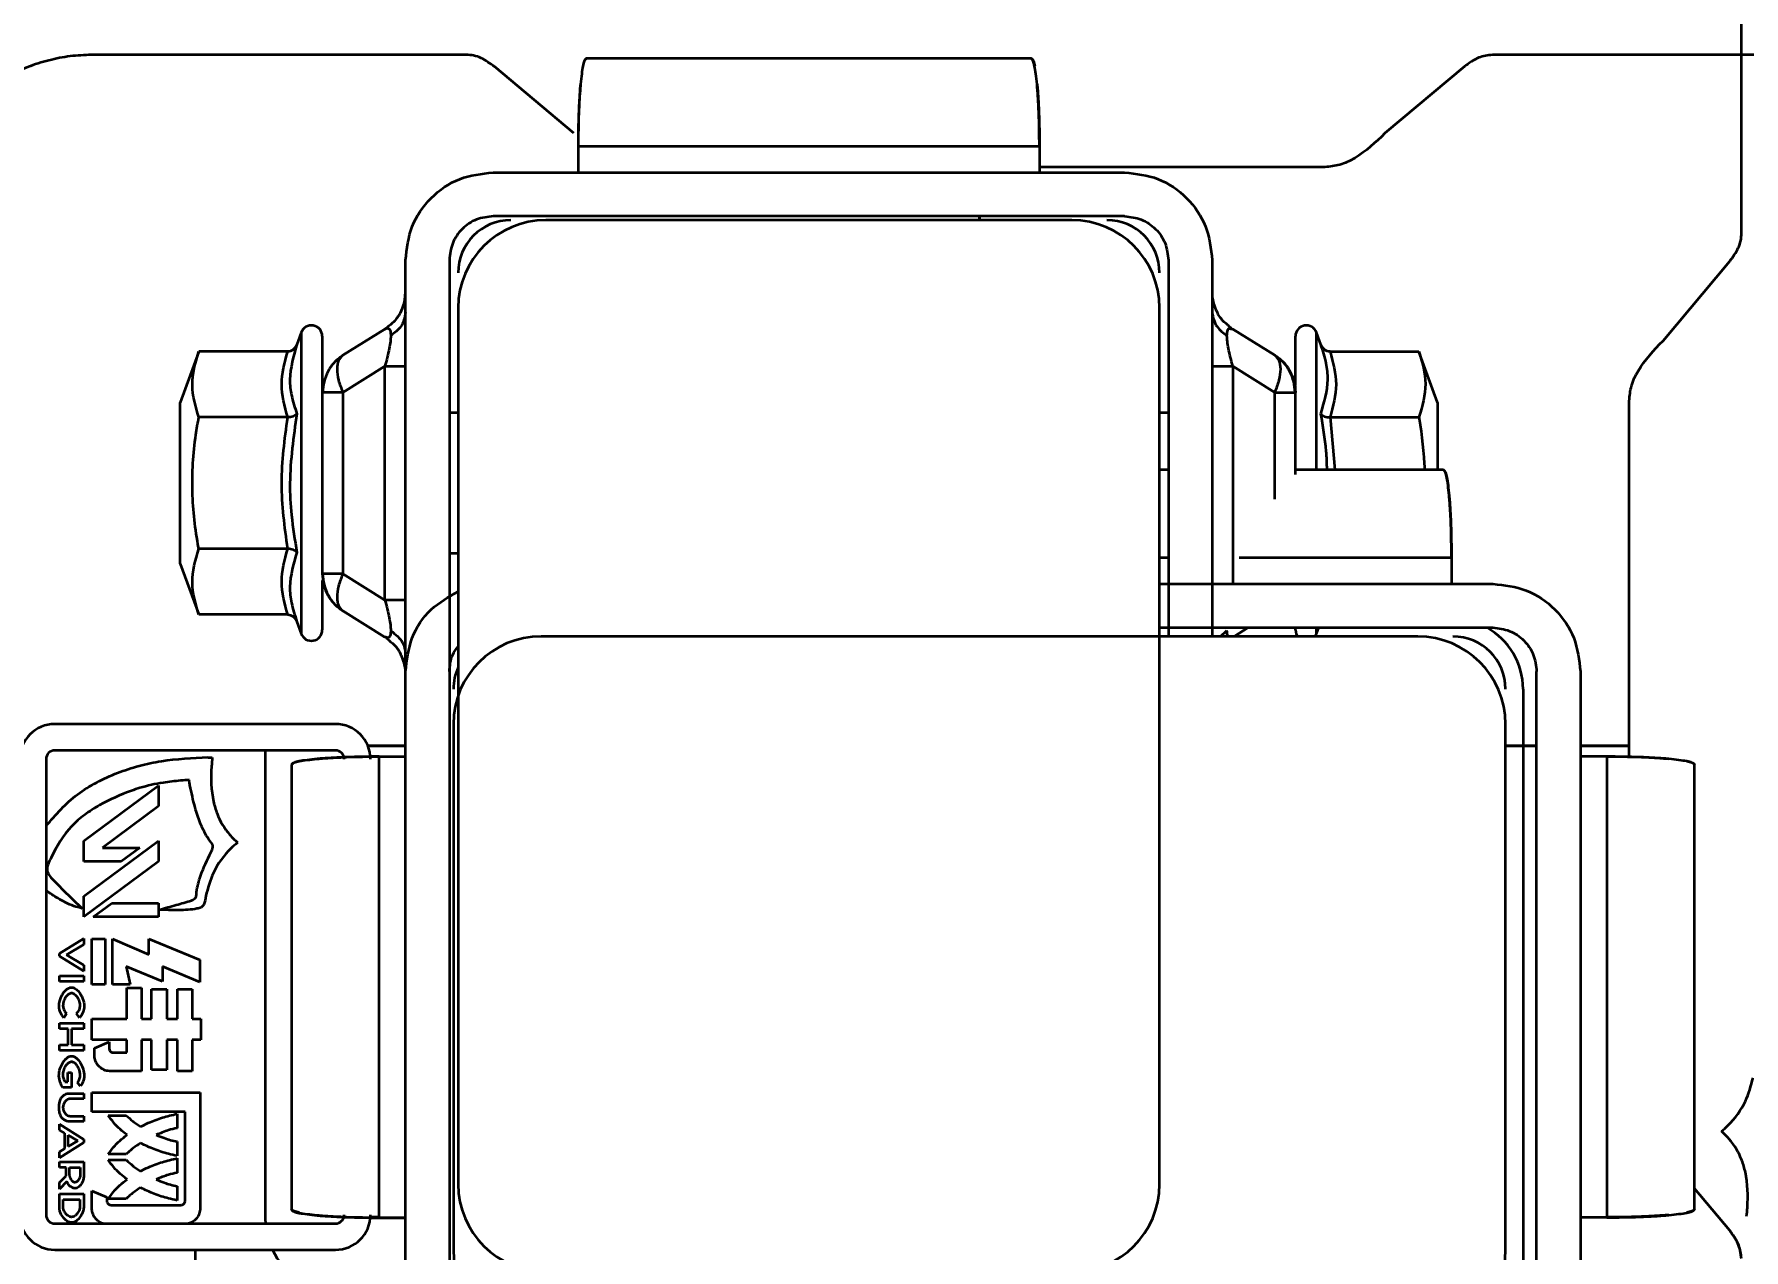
# Model space of a CAD drawing. Header units: millimetres. Extents: x 0 to 420, y 0 to 297.
# Drawn here: x 331.437 to 332.411, y 174.407 to 175.1 of the extents above; entities that cross this region are included whole.
import ezdxf

# ---------------------------------------------------------------- set-up
doc = ezdxf.new("R2010")
doc.units = ezdxf.units.MM
doc.layers.add('尺寸线层', color=150, linetype='Continuous')
doc.styles.add('SLDTEXTSTYLE2', font='TXT', dxfattribs={"width": 0.7})
doc.dimstyles.new('SLDDIMSTYLE0', dxfattribs={"dimtxt": 3.5, "dimasz": 3.302, "dimexe": 0, "dimexo": 0.0625, "dimgap": 0.875, "dimtad": 1, "dimdec": 1, "dimlfac": 100, "dimrnd": 1e-09, "dimzin": 12, "dimdsep": 46, "dimtxsty": 'SLDTEXTSTYLE2', "dimsah": 1, "dimcen": 0.09, "dimadec": 0, "dimazin": 3, "dimtfac": 1, "dimtdec": 3, "dimtofl": 0, "dimtmove": 0, "dimatfit": 3, "dimfxl": 0, "dimfrac": 2, "dimtolj": 1, "dimtzin": 12, "dimarcsym": 0})

# ---------------------------------------------------------------- blocks, each defined once
blk = doc.blocks.new('_D')
at = {"layer": '尺寸线层'}
for p, q in [((291.94307, 202.64124), (364.68758, 202.64124)), ((363.68758, 202.64124), (363.68758, 128.58016)), ((326.11667, 128.58016), (364.68758, 128.58016))]:
    blk.add_line(p, q, dxfattribs=at)
for points in [[(363.68758, 202.64124), (363.17958, 199.33924), (364.19558, 199.33924)], [(363.68758, 128.58016), (364.19558, 131.88216), (363.17958, 131.88216)]]:
    blk.add_solid(points, dxfattribs=at)
at = {"layer": '尺寸线层', "insert": (359.17585, 158.53763), "char_height": 3.5, "attachment_point": 1, "rotation": 90, "style": 'SLDTEXTSTYLE2'}
blk.add_mtext('7406.11', dxfattribs=at)
blk = doc.blocks.new('_D_7')
at = {"layer": '尺寸线层'}
for p, q in [((70.59704, 160.40224), (70.59704, 246.19224)), ((332.81559, 175.11669), (332.81559, 246.19224)), ((332.81559, 245.19224), (70.59704, 245.19224))]:
    blk.add_line(p, q, dxfattribs=at)
for points in [[(70.59704, 245.19224), (73.89904, 244.68424), (73.89904, 245.70024)], [(332.81559, 245.19224), (329.51359, 245.70024), (329.51359, 244.68424)]]:
    blk.add_solid(points, dxfattribs=at)
at = {"layer": '尺寸线层', "insert": (202.87576, 249.70398), "char_height": 3.5, "attachment_point": 1, "style": 'SLDTEXTSTYLE2'}
blk.add_mtext('26221.85', dxfattribs=at)

msp = doc.modelspace()

# ---------------------------------------------------------------- linework, layer by layer
at = {"color": 7, "linetype": 'Continuous', "lineweight": 35}
for p, q in [((332.41019, 174.9867), (332.41019, 175.19921)), ((331.68307, 175.08857), (331.47056, 175.08857)), ((332.48061, 175.08857), (332.2681, 175.08857)), ((331.74436, 175.04378), (331.69903, 175.08182)), ((332.00515, 175.08647), (331.75136, 175.08647)), ((332.00515, 175.08647), (332.00525, 175.08647)), ((332.25214, 175.08182), (332.20681, 175.04378)), ((331.74676, 175.03647), (331.74676, 175.02147)), ((331.74676, 175.03647), (332.00976, 175.03647)), ((332.00976, 175.03647), (332.00976, 175.02147)), ((332.00985, 175.03647), (332.00985, 175.02147)), ((331.69831, 175.02147), (332.05831, 175.02147)), ((332.17258, 175.02452), (332.00985, 175.02452)), ((332.05831, 174.99647), (331.69831, 174.99647)), ((332.02831, 174.99419), (331.72831, 174.99419)), ((331.97559, 174.99419), (331.97559, 174.99647)), ((331.97559, 174.99647), (331.97559, 174.99419)), ((331.64831, 174.40147), (331.64831, 174.97147)), ((331.67331, 174.97147), (331.67331, 174.40147)), ((332.08331, 174.97147), (332.08331, 174.75669)), ((332.10831, 174.97147), (332.10831, 174.75669)), ((332.36539, 174.92541), (332.40343, 174.97075)), ((331.64769, 174.94631), (331.6483, 174.95325)), ((331.64761, 174.94729), (331.64582, 174.94245)), ((331.64813, 174.95035), (331.6468, 174.94414)), ((331.64793, 174.95036), (331.64763, 174.94803)), ((331.67831, 174.94419), (331.67831, 174.44419)), ((332.07831, 174.44419), (332.07831, 174.94419)), ((332.10981, 174.94414), (332.10848, 174.95035)), ((332.11079, 174.94245), (332.109, 174.94729)), ((332.1193, 174.93248), (332.11754, 174.9339)), ((331.58881, 174.93012), (331.58633, 174.92331)), ((331.58881, 174.93012), (331.58881, 174.75826)), ((331.60081, 174.928), (331.60081, 174.89591)), ((331.63655, 174.9321), (331.61256, 174.91711)), ((332.11953, 174.93211), (332.12006, 174.9321)), ((332.12006, 174.9321), (332.14405, 174.91711)), ((332.15581, 174.89979), (332.15581, 174.928)), ((332.17028, 174.92331), (332.16781, 174.93012)), ((332.16781, 174.85169), (332.16781, 174.93012)), ((331.53038, 174.91924), (331.51981, 174.89019)), ((331.58112, 174.91924), (331.53038, 174.91924)), ((332.17549, 174.91924), (332.22623, 174.91924)), ((332.23681, 174.89019), (332.22623, 174.91924)), ((331.63655, 174.9109), (331.61256, 174.89591)), ((331.63655, 174.77744), (331.63655, 174.9109)), ((332.12006, 174.9109), (332.14405, 174.89591)), ((332.12006, 174.9109), (332.12006, 174.78669)), ((331.61256, 174.89591), (331.60081, 174.89591)), ((331.60081, 174.89591), (331.60081, 174.79243)), ((331.61256, 174.89591), (331.61256, 174.79243)), ((332.14405, 174.89591), (332.15581, 174.89591)), ((332.14405, 174.83503), (332.14405, 174.89591)), ((332.15581, 174.84904), (332.15581, 174.89591)), ((331.51981, 174.79819), (331.51981, 174.89019)), ((331.67831, 174.88419), (331.67331, 174.88419)), ((332.08331, 174.88419), (332.07831, 174.88419)), ((332.23681, 174.89019), (332.23681, 174.85169)), ((332.34613, 174.69419), (332.34613, 174.89118)), ((331.58112, 174.88172), (331.53038, 174.88172)), ((332.17549, 174.88172), (332.22623, 174.88172)), ((332.17549, 174.88172), (332.17824, 174.85169)), ((332.08331, 174.85169), (332.07831, 174.85169)), ((332.24019, 174.85169), (332.15581, 174.85169)), ((331.58112, 174.80666), (331.53038, 174.80666)), ((331.51981, 174.79819), (331.53038, 174.76913)), ((331.67331, 174.80419), (331.67831, 174.80419)), ((332.07831, 174.80169), (332.08331, 174.80169)), ((332.12367, 174.80169), (332.24479, 174.80169)), ((332.24479, 174.80169), (332.24479, 174.78669)), ((331.61256, 174.79243), (331.60081, 174.79243)), ((331.60081, 174.78855), (331.60081, 174.76037)), ((331.63655, 174.77744), (331.61256, 174.79243)), ((332.07831, 174.78669), (332.26831, 174.78669)), ((331.58112, 174.76913), (331.53038, 174.76913)), ((331.61256, 174.77123), (331.63655, 174.75623)), ((331.58633, 174.76507), (331.58881, 174.75826)), ((332.07831, 174.76169), (332.26831, 174.76169)), ((332.11305, 174.75669), (332.11675, 174.76006)), ((332.12078, 174.75669), (332.12879, 174.76169)), ((332.15581, 174.76037), (332.15581, 174.76169)), ((332.16696, 174.75669), (332.16781, 174.75826)), ((332.16781, 174.75826), (332.16905, 174.76169)), ((332.16781, 174.75826), (332.16781, 174.76169)), ((331.63708, 174.75623), (331.63655, 174.75623)), ((331.63731, 174.75586), (331.63907, 174.75444)), ((332.22559, 174.75669), (331.72559, 174.75669)), ((331.64582, 174.74589), (331.64761, 174.74105)), ((331.6468, 174.7442), (331.64813, 174.73799)), ((331.64831, 174.37669), (331.64831, 174.73669)), ((331.67331, 174.73669), (331.67331, 174.37669)), ((332.29331, 174.37669), (332.29331, 174.73669)), ((332.31831, 174.73669), (332.31831, 174.37669)), ((332.28559, 174.72669), (332.28559, 174.38669)), ((331.60831, 174.70669), (331.44831, 174.70669)), ((331.67559, 174.70669), (331.67559, 174.40669)), ((332.27559, 174.40669), (332.27559, 174.70669)), ((331.60831, 174.69169), (331.44831, 174.69169)), ((331.56831, 174.69169), (331.56831, 174.42419)), ((331.64831, 174.69419), (331.62685, 174.69419)), ((331.62685, 174.69419), (331.64831, 174.69419)), ((332.29331, 174.69419), (332.27559, 174.69419)), ((332.29331, 174.69419), (332.27559, 174.69419)), ((332.27559, 174.69419), (332.29331, 174.69419)), ((332.34613, 174.69419), (332.31831, 174.69419)), ((332.34613, 174.69419), (332.31831, 174.69419)), ((332.31831, 174.69419), (332.34613, 174.69419)), ((332.34613, 174.688), (332.34613, 174.69419)), ((332.34613, 174.688), (332.34613, 174.69419)), ((331.44331, 174.68669), (331.44331, 174.42669)), ((331.58331, 174.68354), (331.58331, 174.42974)), ((331.62801, 174.68814), (331.63331, 174.68824)), ((331.63331, 174.68824), (331.64831, 174.68824)), ((331.63331, 174.42514), (331.63331, 174.68814)), ((331.63331, 174.68814), (331.64831, 174.68814)), ((332.33331, 174.68823), (332.31831, 174.68823)), ((332.33331, 174.68814), (332.31831, 174.68814)), ((332.33331, 174.68814), (332.33331, 174.42514)), ((332.38331, 174.68363), (332.38331, 174.68353)), ((332.38331, 174.42975), (332.38331, 174.68353)), ((331.46486, 174.64005), (331.50744, 174.67163)), ((331.50744, 174.67163), (331.50744, 174.65979)), ((331.50744, 174.65979), (331.47551, 174.63611)), ((331.46486, 174.60848), (331.50744, 174.64005)), ((331.46486, 174.62821), (331.46486, 174.64005)), ((331.50744, 174.64005), (331.50744, 174.62821)), ((331.47551, 174.63611), (331.49679, 174.63611)), ((331.49679, 174.63611), (331.48615, 174.62821)), ((331.50744, 174.62821), (331.46486, 174.59664)), ((331.48615, 174.62821), (331.46486, 174.62821)), ((331.46486, 174.59664), (331.46486, 174.60848)), ((331.47019, 174.59664), (331.48083, 174.60453)), ((331.48083, 174.60453), (331.50744, 174.60453)), ((331.50744, 174.60453), (331.50744, 174.59664)), ((331.50744, 174.59664), (331.47019, 174.59664)), ((331.45088, 174.57578), (331.46483, 174.58439)), ((331.46483, 174.58439), (331.46483, 174.58087)), ((331.46941, 174.58409), (331.47704, 174.58409)), ((331.46941, 174.55811), (331.46941, 174.58409)), ((331.47704, 174.58409), (331.47704, 174.55811)), ((331.48112, 174.58409), (331.50197, 174.57525)), ((331.48112, 174.55811), (331.48112, 174.58409)), ((331.50197, 174.58409), (331.53104, 174.57208)), ((331.50197, 174.57525), (331.50197, 174.58409)), ((331.45088, 174.57423), (331.45088, 174.57578)), ((331.46483, 174.56561), (331.45088, 174.57423)), ((331.46483, 174.58087), (331.45492, 174.57502)), ((331.45492, 174.57502), (331.46483, 174.56913)), ((331.53104, 174.57208), (331.53104, 174.55948)), ((331.45088, 174.56298), (331.46483, 174.56298)), ((331.45088, 174.55973), (331.45088, 174.56298)), ((331.46483, 174.56913), (331.46483, 174.56561)), ((331.46483, 174.56298), (331.46483, 174.55973)), ((331.48892, 174.56831), (331.49131, 174.55811)), ((331.50978, 174.55982), (331.48892, 174.56831)), ((331.50978, 174.56831), (331.50978, 174.55982)), ((331.53104, 174.55948), (331.50978, 174.56831)), ((331.46483, 174.55973), (331.45088, 174.55973)), ((331.47704, 174.55811), (331.46941, 174.55811)), ((331.49131, 174.55811), (331.48112, 174.55811)), ((331.48927, 174.55622), (331.49767, 174.55622)), ((331.48927, 174.53847), (331.48927, 174.55622)), ((331.49767, 174.55622), (331.49767, 174.53847)), ((331.50342, 174.55536), (331.51217, 174.55536)), ((331.50342, 174.53847), (331.50342, 174.55536)), ((331.51217, 174.55536), (331.51217, 174.53847)), ((331.51827, 174.55545), (331.52667, 174.55545)), ((331.51827, 174.53847), (331.51827, 174.55545)), ((331.52667, 174.55545), (331.52667, 174.53847)), ((331.45088, 174.53601), (331.46483, 174.53601)), ((331.45088, 174.53286), (331.45088, 174.53601)), ((331.45585, 174.53286), (331.45088, 174.53286)), ((331.45494, 174.54153), (331.45339, 174.53903)), ((331.45585, 174.52364), (331.45585, 174.53286)), ((331.4579, 174.53286), (331.4579, 174.52364)), ((331.46483, 174.53286), (331.4579, 174.53286)), ((331.4623, 174.53903), (331.46075, 174.54153)), ((331.46483, 174.53601), (331.46483, 174.53286)), ((331.46939, 174.53847), (331.48927, 174.53847)), ((331.46939, 174.52655), (331.46939, 174.53847)), ((331.49767, 174.53847), (331.50342, 174.53847)), ((331.51217, 174.53847), (331.51827, 174.53847)), ((331.52667, 174.53847), (331.53156, 174.53847)), ((331.53156, 174.53847), (331.53156, 174.52655)), ((331.45088, 174.52364), (331.45585, 174.52364)), ((331.45088, 174.52049), (331.45088, 174.52364)), ((331.4579, 174.52364), (331.46483, 174.52364)), ((331.46483, 174.52364), (331.46483, 174.52049)), ((331.48927, 174.52655), (331.46939, 174.52655)), ((331.47085, 174.52167), (331.47925, 174.52535)), ((331.47925, 174.52535), (331.47925, 174.52192)), ((331.48927, 174.51926), (331.48927, 174.52655)), ((331.49767, 174.52655), (331.49767, 174.50855)), ((331.50342, 174.52655), (331.49767, 174.52655)), ((331.50342, 174.5094), (331.50342, 174.52655)), ((331.51217, 174.52655), (331.51217, 174.5094)), ((331.51827, 174.52655), (331.51217, 174.52655)), ((331.51827, 174.50855), (331.51827, 174.52655)), ((331.52667, 174.52655), (331.52667, 174.50855)), ((331.53156, 174.52655), (331.52667, 174.52655)), ((331.46483, 174.52049), (331.45088, 174.52049)), ((331.47085, 174.51789), (331.47085, 174.52167)), ((331.48165, 174.51926), (331.48927, 174.51926)), ((331.45575, 174.5078), (331.45775, 174.5078)), ((331.45575, 174.5026), (331.45575, 174.5078)), ((331.45775, 174.5078), (331.45775, 174.49934)), ((331.49767, 174.50855), (331.4802, 174.50855)), ((331.51217, 174.5094), (331.50342, 174.5094)), ((331.52667, 174.50855), (331.51827, 174.50855)), ((331.45775, 174.49934), (331.45278, 174.49934)), ((331.45397, 174.5026), (331.45575, 174.5026)), ((331.45648, 174.49598), (331.46483, 174.49598)), ((331.46295, 174.50003), (331.46129, 174.50205)), ((331.46483, 174.49598), (331.46483, 174.49283)), ((331.46939, 174.48548), (331.46939, 174.49654)), ((331.46939, 174.49654), (331.53121, 174.49654)), ((331.53121, 174.49654), (331.53121, 174.43061)), ((331.46483, 174.49283), (331.45707, 174.49283)), ((331.52272, 174.48548), (331.46939, 174.48548)), ((331.51801, 174.48428), (331.51801, 174.47614)), ((331.52272, 174.43498), (331.52272, 174.48548)), ((331.45088, 174.47838), (331.46483, 174.46963)), ((331.45088, 174.47497), (331.45088, 174.47838)), ((331.45397, 174.47318), (331.45088, 174.47497)), ((331.46483, 174.47988), (331.45648, 174.47988)), ((331.45707, 174.48303), (331.46483, 174.48303)), ((331.46483, 174.48303), (331.46483, 174.47988)), ((331.47874, 174.48342), (331.48894, 174.48342)), ((331.46483, 174.46798), (331.45088, 174.45923)), ((331.45088, 174.46262), (331.45397, 174.46446)), ((331.45397, 174.46446), (331.45397, 174.47318)), ((331.45595, 174.46559), (331.45595, 174.47202)), ((331.45595, 174.47202), (331.46141, 174.46882)), ((331.46141, 174.46882), (331.45595, 174.46559)), ((331.46483, 174.46963), (331.46483, 174.46798)), ((331.51801, 174.46851), (331.51801, 174.46027)), ((331.45088, 174.45923), (331.45088, 174.46262)), ((331.45088, 174.45684), (331.46483, 174.45684)), ((331.45088, 174.45361), (331.45088, 174.45684)), ((331.46483, 174.45684), (331.46483, 174.44886)), ((331.48894, 174.46122), (331.47874, 174.46122)), ((331.47874, 174.45796), (331.48894, 174.45796)), ((331.51801, 174.4589), (331.51801, 174.45067)), ((331.45474, 174.45361), (331.45088, 174.45361)), ((331.45088, 174.4451), (331.45476, 174.44888)), ((331.45523, 174.44568), (331.45088, 174.44121)), ((331.45088, 174.44121), (331.45088, 174.4451)), ((331.45474, 174.44977), (331.45474, 174.45361)), ((331.4567, 174.45361), (331.46278, 174.45361)), ((331.4567, 174.44991), (331.4567, 174.45361)), ((331.46278, 174.45361), (331.46278, 174.44935)), ((331.45088, 174.43856), (331.46483, 174.43856)), ((331.45088, 174.43092), (331.45088, 174.43856)), ((331.45305, 174.43121), (331.45305, 174.43541)), ((331.45305, 174.43541), (331.46265, 174.43541)), ((331.46265, 174.43541), (331.46265, 174.43152)), ((331.46483, 174.43856), (331.46483, 174.43152)), ((331.46939, 174.4403), (331.47788, 174.43678)), ((331.46939, 174.43061), (331.46939, 174.4403)), ((331.47788, 174.43678), (331.47788, 174.43498)), ((331.48894, 174.43575), (331.47874, 174.43575)), ((331.51801, 174.44304), (331.51801, 174.43489)), ((332.40343, 174.41763), (332.38331, 174.44162)), ((332.40343, 174.41763), (332.38331, 174.44162)), ((331.48054, 174.43224), (331.52007, 174.43224)), ((331.58331, 174.42973), (331.58331, 174.42959)), ((331.44831, 174.42169), (331.60831, 174.42169)), ((331.56831, 174.42419), (331.56838, 174.42169)), ((331.63331, 174.42524), (331.62762, 174.42534)), ((331.63331, 174.42514), (331.64831, 174.42514)), ((331.63331, 174.42498), (331.63331, 174.42514)), ((331.63331, 174.42498), (331.64831, 174.42498)), ((332.33331, 174.42514), (332.31831, 174.42514)), ((331.44831, 174.40669), (331.60831, 174.40669)), ((331.52831, 174.40669), (331.52831, 174.39169))]:
    msp.add_line(p, q, dxfattribs=at)
at = {"color": 7, "linetype": 'Continuous', "lineweight": 35, "flags": 128}
msp.add_lwpolyline([(332.15581, 174.76037), (332.15618, 174.75826), (332.15702, 174.75669)], dxfattribs=at)
at = {"color": 7, "linetype": 'Continuous', "lineweight": 35}
for centre, radius, start, end in [((331.72831, 174.94419), 0.05, 90, 180), ((331.70831, 174.96419), 0.03, 90, 180), ((332.02831, 174.94419), 0.05, 0, 90), ((332.04831, 174.96419), 0.03, 0, 90), ((331.59462, 174.928), 0.00619, 0, 160), ((332.16199, 174.928), 0.00619, 20, 180), ((331.59462, 174.76037), 0.00619, 200, 0), ((332.24559, 174.72669), 0.04, 0, 61.04498), ((331.72559, 174.70669), 0.05, 90, 180), ((332.22559, 174.70669), 0.05, 0, 90), ((332.24559, 174.72669), 0.03, 0, 90), ((331.70559, 174.72669), 0.03, 155.41685, 180), ((331.44831, 174.68669), 0.02, 90, 180), ((331.60831, 174.68669), 0.02, 0, 90), ((331.44831, 174.68669), 0.005, 90, 180), ((331.60831, 174.68669), 0.005, 0, 90), ((331.72831, 174.44419), 0.05, 180, 270), ((332.02831, 174.44419), 0.05, 270, 0), ((331.44831, 174.42669), 0.02, 180, 270), ((331.44831, 174.42669), 0.005, 180, 270), ((331.60831, 174.42669), 0.005, 270, 0), ((331.60831, 174.42669), 0.02, 270, 0), ((331.60831, 174.42419), 0.04, 205.94448, 270), ((331.72559, 174.40669), 0.05, 180, 270), ((332.22559, 174.40669), 0.05, 270, 0)]:
    msp.add_arc(centre, radius, start, end, dxfattribs=at)
for points, knots in [([(331.47056, 175.08857), (331.46658, 175.08844), (331.45849, 175.08816), (331.44632, 175.08596), (331.43115, 175.08136), (331.41375, 175.07287), (331.39605, 175.05894), (331.3816, 175.04201), (331.37107, 175.02267), (331.36437, 175.00196), (331.36353, 174.98759), (331.36311, 174.98055)], [0, 0, 0, 0, 0.070722, 0.143758, 0.21913, 0.352151, 0.485358, 0.616819, 0.745052, 0.874872, 1, 1, 1, 1]), ([(331.69903, 175.08182), (331.69657, 175.08361), (331.6929, 175.08629), (331.68729, 175.08827), (331.68444, 175.08847), (331.68307, 175.08857)], [0, 0, 0, 0, 0.51551, 0.767405, 1, 1, 1, 1]), ([(332.2681, 175.08857), (332.26545, 175.08821), (332.25955, 175.08741), (332.25478, 175.08381), (332.25214, 175.08182)], [0, 0, 0, 0, 0.448587, 1, 1, 1, 1]), ([(331.75136, 175.08647), (331.75098, 175.08618), (331.75034, 175.08568), (331.74919, 175.08125), (331.74823, 175.07412), (331.7475, 175.06419), (331.74692, 175.05257), (331.74682, 175.04285), (331.74676, 175.03647)], [0, 0, 0, 0, 0.157309, 0.270586, 0.50035, 0.630794, 0.757716, 1, 1, 1, 1]), ([(331.74956, 175.08205), (331.74982, 175.08315), (331.75043, 175.08577), (331.75108, 175.08621), (331.75146, 175.08647)], [0, 0, 0, 0, 0.418606, 1, 1, 1, 1]), ([(332.00976, 175.03647), (332.00969, 175.04285), (332.00959, 175.05257), (332.00902, 175.06419), (332.00828, 175.07412), (332.00732, 175.08125), (332.00618, 175.08568), (332.00553, 175.08618), (332.00515, 175.08647)], [0, 0, 0, 0, 0.242279, 0.369203, 0.49965, 0.729414, 0.842683, 1, 1, 1, 1]), ([(332.00525, 175.08647), (332.00563, 175.08621), (332.00628, 175.08577), (332.00689, 175.08315), (332.00714, 175.08205)], [0, 0, 0, 0, 0.581362, 1, 1, 1, 1]), ([(331.74685, 175.03647), (331.74692, 175.04289), (331.74701, 175.05267), (331.74761, 175.06399), (331.74795, 175.06995), (331.74821, 175.0719), (331.74821, 175.07193)], [0, 0, 0, 0, 0.483157, 0.736269, 0.99641, 1, 1, 1, 1]), ([(332.0085, 175.07185), (332.00871, 175.06929), (332.00912, 175.06426), (332.00968, 175.05254), (332.00979, 175.04283), (332.00985, 175.03647)], [0, 0, 0, 0, 0.261071, 0.515092, 1, 1, 1, 1]), ([(332.20681, 175.04378), (332.20139, 175.03862), (332.1937, 175.03131), (332.18142, 175.02533), (332.17544, 175.02478), (332.17258, 175.02452)], [0, 0, 0, 0, 0.554868, 0.787217, 1, 1, 1, 1]), ([(332.40343, 174.97075), (332.40523, 174.97321), (332.40791, 174.97687), (332.40988, 174.98249), (332.41009, 174.98534), (332.41019, 174.9867)], [0, 0, 0, 0, 0.51551, 0.767405, 1, 1, 1, 1]), ([(331.64733, 174.94659), (331.64669, 174.94475), (331.64538, 174.94091), (331.64165, 174.93586), (331.63825, 174.93335), (331.63655, 174.9321)], [0, 0, 0, 0, 0.315477, 0.657739, 1, 1, 1, 1]), ([(332.11767, 174.93406), (332.11682, 174.93471), (332.1143, 174.93664), (332.11199, 174.93965), (332.11108, 174.94206), (332.11091, 174.9425)], [0, 0, 0, 0, 0.2944629, 0.8705195, 1, 1, 1, 1]), ([(331.63655, 174.9321), (331.63746, 174.93245), (331.63875, 174.93295), (331.63972, 174.93094), (331.63982, 174.92914), (331.63986, 174.92828)], [0, 0, 0, 0, 0.5516135, 0.7848249, 1, 1, 1, 1]), ([(331.64831, 174.94153), (331.6478, 174.93869), (331.64689, 174.93362), (331.64201, 174.92991), (331.63986, 174.92828)], [0, 0, 0, 0, 0.559996, 1, 1, 1, 1]), ([(332.10831, 174.94153), (332.10881, 174.93869), (332.10972, 174.93362), (332.1146, 174.92991), (332.11675, 174.92828)], [0, 0, 0, 0, 0.559996, 1, 1, 1, 1]), ([(332.11675, 174.92828), (332.1168, 174.92914), (332.11689, 174.93094), (332.11774, 174.93276), (332.11882, 174.93237), (332.11953, 174.93211)], [0, 0, 0, 0, 0.2439025, 0.508229, 1, 1, 1, 1]), ([(331.58633, 174.92331), (331.58632, 174.92329), (331.58611, 174.92271), (331.58552, 174.9216), (331.58428, 174.92031), (331.58277, 174.91943), (331.58167, 174.9193), (331.58112, 174.91924)], [0, 0, 0, 0, 0.006713, 0.267679, 0.528689, 0.76386, 1, 1, 1, 1]), ([(331.58633, 174.92331), (331.58442, 174.91663), (331.58163, 174.90689), (331.58303, 174.89369), (331.58517, 174.88725), (331.58633, 174.88375)], [0, 0, 0, 0, 0.499729, 0.72853, 1, 1, 1, 1]), ([(331.63986, 174.92828), (331.63982, 174.92724), (331.63972, 174.92506), (331.63875, 174.91904), (331.63746, 174.91426), (331.63655, 174.9109)], [0, 0, 0, 0, 0.215184, 0.448387, 1, 1, 1, 1]), ([(332.12006, 174.9109), (332.11915, 174.91426), (332.11786, 174.91904), (332.11689, 174.92506), (332.11679, 174.92724), (332.11675, 174.92828)], [0, 0, 0, 0, 0.5516135, 0.7848249, 1, 1, 1, 1]), ([(332.17028, 174.88375), (332.17219, 174.89023), (332.17498, 174.89968), (332.17358, 174.91305), (332.17144, 174.9197), (332.17028, 174.92331)], [0, 0, 0, 0, 0.499729, 0.72853, 1, 1, 1, 1]), ([(332.17549, 174.91924), (332.17494, 174.9193), (332.17384, 174.91943), (332.17233, 174.92031), (332.17109, 174.9216), (332.1705, 174.92271), (332.17029, 174.92329), (332.17028, 174.92331)], [0, 0, 0, 0, 0.23614, 0.471311, 0.732321, 0.993287, 1, 1, 1, 1]), ([(332.34613, 174.89118), (332.3464, 174.89403), (332.34694, 174.89998), (332.35289, 174.91227), (332.36022, 174.91997), (332.36539, 174.92541)], [0, 0, 0, 0, 0.211639, 0.442849, 1, 1, 1, 1]), ([(331.53038, 174.88172), (331.52857, 174.88786), (331.52489, 174.90037), (331.52853, 174.91288), (331.53038, 174.91924)], [0, 0, 0, 0, 0.491212, 1, 1, 1, 1]), ([(331.61279, 174.91725), (331.61107, 174.91601), (331.6076, 174.9135), (331.60395, 174.90817), (331.60155, 174.90213), (331.60117, 174.89794), (331.60099, 174.89591)], [0, 0, 0, 0, 0.25395, 0.509955, 0.761814, 1, 1, 1, 1]), ([(332.15562, 174.89591), (332.15544, 174.89794), (332.15506, 174.90213), (332.15266, 174.90817), (332.14901, 174.9135), (332.14554, 174.91601), (332.14382, 174.91725)], [0, 0, 0, 0, 0.238186, 0.490045, 0.74605, 1, 1, 1, 1]), ([(332.22623, 174.91924), (332.22804, 174.9131), (332.23172, 174.90059), (332.22808, 174.88808), (332.22623, 174.88172)], [0, 0, 0, 0, 0.491212, 1, 1, 1, 1]), ([(331.58633, 174.88375), (331.58632, 174.88374), (331.58611, 174.88345), (331.58552, 174.88289), (331.58428, 174.88225), (331.58277, 174.88181), (331.58167, 174.88175), (331.58112, 174.88172)], [0, 0, 0, 0, 0.006713, 0.267679, 0.528689, 0.76386, 1, 1, 1, 1]), ([(331.58633, 174.88375), (331.58441, 174.87057), (331.58163, 174.85138), (331.58303, 174.82481), (331.58517, 174.81173), (331.58633, 174.80463)], [0, 0, 0, 0, 0.500435, 0.728855, 1, 1, 1, 1]), ([(332.17028, 174.88375), (332.17029, 174.88374), (332.1705, 174.88345), (332.17109, 174.88289), (332.17233, 174.88225), (332.17384, 174.88181), (332.17494, 174.88175), (332.17549, 174.88172)], [0, 0, 0, 0, 0.0067129, 0.2676791, 0.5286892, 0.7638601, 1, 1, 1, 1]), ([(332.17386, 174.85169), (332.17374, 174.85526), (332.17338, 174.86603), (332.17152, 174.87665), (332.17028, 174.88375)], [0, 0, 0, 0, 0.331966, 1, 1, 1, 1]), ([(331.53038, 174.80666), (331.53034, 174.8069), (331.5284, 174.8176), (331.52579, 174.83935), (331.52741, 174.86435), (331.52982, 174.87842), (331.53038, 174.88172)], [0, 0, 0, 0, 0.009604, 0.432631, 0.866873, 1, 1, 1, 1]), ([(331.58112, 174.80666), (331.5794, 174.81915), (331.57597, 174.84417), (331.5794, 174.86919), (331.58112, 174.88172)], [0, 0, 0, 0, 0.499238, 1, 1, 1, 1]), ([(332.22623, 174.88172), (332.22627, 174.88148), (332.22807, 174.87157), (332.22882, 174.86151), (332.22955, 174.85169)], [0, 0, 0, 0, 0.023982, 1, 1, 1, 1]), ([(332.24019, 174.85169), (332.24056, 174.8514), (332.24121, 174.8509), (332.24235, 174.84647), (332.24331, 174.83934), (332.24405, 174.82941), (332.24462, 174.81779), (332.24472, 174.80807), (332.24479, 174.80169)], [0, 0, 0, 0, 0.157309, 0.270586, 0.50035, 0.630794, 0.757716, 1, 1, 1, 1]), ([(332.24479, 174.80169), (332.24472, 174.80807), (332.24462, 174.81779), (332.24405, 174.82941), (332.24331, 174.83934), (332.24235, 174.84647), (332.24121, 174.8509), (332.24056, 174.8514), (332.24019, 174.85169)], [0, 0, 0, 0, 0.242279, 0.369202, 0.49965, 0.729414, 0.842683, 1, 1, 1, 1]), ([(331.53038, 174.76913), (331.52857, 174.77528), (331.52489, 174.78778), (331.52853, 174.80029), (331.53038, 174.80666)], [0, 0, 0, 0, 0.491212, 1, 1, 1, 1]), ([(331.58633, 174.80463), (331.58632, 174.80464), (331.58611, 174.80493), (331.58552, 174.80548), (331.58428, 174.80613), (331.58277, 174.80657), (331.58167, 174.80663), (331.58112, 174.80666)], [0, 0, 0, 0, 0.0067129, 0.2676791, 0.5286892, 0.7638601, 1, 1, 1, 1]), ([(331.58633, 174.80463), (331.58442, 174.79815), (331.58163, 174.7887), (331.58303, 174.77533), (331.58517, 174.76868), (331.58633, 174.76507)], [0, 0, 0, 0, 0.499729, 0.72853, 1, 1, 1, 1]), ([(331.60099, 174.79243), (331.60117, 174.79039), (331.60155, 174.78621), (331.60395, 174.78017), (331.6076, 174.77483), (331.61107, 174.77233), (331.61279, 174.77108)], [0, 0, 0, 0, 0.2381858, 0.4900451, 0.7460495, 1, 1, 1, 1]), ([(331.63655, 174.77744), (331.63746, 174.77407), (331.63875, 174.76929), (331.63972, 174.76328), (331.63982, 174.7611), (331.63986, 174.76006)], [0, 0, 0, 0, 0.551614, 0.784825, 1, 1, 1, 1]), ([(331.64831, 174.73669), (331.64907, 174.7432), (331.6506, 174.75623), (331.66175, 174.77302), (331.67289, 174.77927), (331.67831, 174.7823)], [0, 0, 0, 0, 0.3393715, 0.678743, 1, 1, 1, 1]), ([(331.58112, 174.76913), (331.58167, 174.76907), (331.58277, 174.76895), (331.58428, 174.76806), (331.58552, 174.76678), (331.58611, 174.76567), (331.58632, 174.76508), (331.58633, 174.76507)], [0, 0, 0, 0, 0.2361399, 0.4713108, 0.7323209, 0.9932871, 1, 1, 1, 1]), ([(331.63986, 174.76006), (331.63981, 174.7592), (331.63972, 174.7574), (331.63887, 174.75558), (331.63779, 174.75597), (331.63708, 174.75623)], [0, 0, 0, 0, 0.243902, 0.508229, 1, 1, 1, 1]), ([(331.63986, 174.76006), (331.64253, 174.75791), (331.6473, 174.75407), (331.648, 174.74903), (331.64831, 174.74681)], [0, 0, 0, 0, 0.559996, 1, 1, 1, 1]), ([(332.11739, 174.75669), (332.11723, 174.75696), (332.11685, 174.75762), (332.11679, 174.75916), (332.11675, 174.76006)], [0, 0, 0, 0, 0.421646, 1, 1, 1, 1]), ([(331.63894, 174.75428), (331.63979, 174.75363), (331.64231, 174.75169), (331.64462, 174.74869), (331.64553, 174.74628), (331.6457, 174.74584)], [0, 0, 0, 0, 0.294463, 0.870519, 1, 1, 1, 1]), ([(331.67331, 174.73669), (331.67357, 174.74003), (331.67398, 174.74529), (331.67715, 174.7494), (331.67831, 174.75089)], [0, 0, 0, 0, 0.6363461, 1, 1, 1, 1]), ([(331.44331, 174.64857), (331.44889, 174.655), (331.45734, 174.66474), (331.47211, 174.67363), (331.48393, 174.67906), (331.49633, 174.68301), (331.5135, 174.68676), (331.52673, 174.68732), (331.53562, 174.68771)], [0, 0, 0, 0, 0.243827, 0.368894, 0.493901, 0.618854, 0.743762, 1, 1, 1, 1]), ([(331.53562, 174.68771), (331.53583, 174.6877), (331.53624, 174.68769), (331.53707, 174.68761), (331.53768, 174.68756), (331.53809, 174.68753)], [0, 0, 0, 0, 0.252501, 0.504816, 1, 1, 1, 1]), ([(331.53809, 174.68753), (331.53794, 174.68587), (331.5372, 174.67753), (331.53743, 174.66656), (331.5413, 174.65334), (331.54603, 174.64522), (331.55092, 174.64053), (331.55245, 174.63905)], [0, 0, 0, 0, 0.095059, 0.477947, 0.614031, 0.878763, 1, 1, 1, 1]), ([(331.63331, 174.68814), (331.62693, 174.68807), (331.61721, 174.68797), (331.60558, 174.6874), (331.59565, 174.68666), (331.58852, 174.68571), (331.58409, 174.68456), (331.58359, 174.68391), (331.58331, 174.68354)], [0, 0, 0, 0, 0.242279, 0.369203, 0.49965, 0.729414, 0.842683, 1, 1, 1, 1]), ([(331.63331, 174.68798), (331.62693, 174.68792), (331.61721, 174.68782), (331.60558, 174.68724), (331.59565, 174.68651), (331.58852, 174.68555), (331.58409, 174.6844), (331.58359, 174.68376), (331.58331, 174.68338)], [0, 0, 0, 0, 0.242279, 0.369202, 0.49965, 0.729414, 0.842683, 1, 1, 1, 1]), ([(332.33331, 174.68823), (332.33967, 174.68816), (332.34937, 174.68806), (332.36109, 174.6875), (332.36613, 174.68709), (332.36868, 174.68688)], [0, 0, 0, 0, 0.484898, 0.738922, 1, 1, 1, 1]), ([(332.38331, 174.68353), (332.38302, 174.68391), (332.38252, 174.68456), (332.37809, 174.6857), (332.37096, 174.68666), (332.36103, 174.68739), (332.3494, 174.68797), (332.33968, 174.68807), (332.33331, 174.68814)], [0, 0, 0, 0, 0.157309, 0.270586, 0.50035, 0.630794, 0.757716, 1, 1, 1, 1]), ([(332.37889, 174.68552), (332.37998, 174.68527), (332.3826, 174.68466), (332.38305, 174.68401), (332.38331, 174.68363)], [0, 0, 0, 0, 0.418606, 1, 1, 1, 1]), ([(331.49675, 174.67026), (331.49517, 174.66972), (331.48727, 174.66701), (331.47648, 174.66232), (331.46523, 174.6551), (331.45471, 174.64607), (331.44863, 174.63575), (331.44469, 174.62739), (331.44382, 174.62477), (331.44391, 174.62268), (331.44533, 174.61968), (331.45233, 174.61272), (331.45887, 174.60635), (331.4639, 174.60146)], [0, 0, 0, 0, 0.048169, 0.241379, 0.33788, 0.433916, 0.639701, 0.675797, 0.701807, 0.718369, 0.734888, 0.796355, 1, 1, 1, 1]), ([(331.52495, 174.67485), (331.52329, 174.67471), (331.51831, 174.67428), (331.51108, 174.67352), (331.50333, 174.67203), (331.49895, 174.67085), (331.49675, 174.67026)], [0, 0, 0, 0, 0.1746694, 0.524102, 0.7615621, 1, 1, 1, 1]), ([(331.52536, 174.67176), (331.52529, 174.67217), (331.52515, 174.67288), (331.52501, 174.67392), (331.52497, 174.67454), (331.52495, 174.67485)], [0, 0, 0, 0, 0.400257, 0.699592, 1, 1, 1, 1]), ([(331.53813, 174.63809), (331.53715, 174.63944), (331.53438, 174.64328), (331.53099, 174.65034), (331.52777, 174.66029), (331.52625, 174.66752), (331.52536, 174.67176)], [0, 0, 0, 0, 0.137822, 0.39048, 0.642641, 1, 1, 1, 1]), ([(331.52889, 174.60832), (331.52908, 174.60999), (331.52959, 174.6147), (331.53259, 174.62373), (331.53595, 174.63073), (331.53799, 174.63497)], [0, 0, 0, 0, 0.177002, 0.501951, 1, 1, 1, 1]), ([(331.55245, 174.63905), (331.55119, 174.63796), (331.54566, 174.63314), (331.53834, 174.62314), (331.53563, 174.61312), (331.53442, 174.6086)], [0, 0, 0, 0, 0.138986, 0.611917, 1, 1, 1, 1]), ([(331.53799, 174.63497), (331.53815, 174.63544), (331.53841, 174.63618), (331.53843, 174.63714), (331.53835, 174.63772), (331.5382, 174.63798), (331.53813, 174.63809)], [0, 0, 0, 0, 0.465921, 0.719479, 0.884635, 1, 1, 1, 1]), ([(331.4639, 174.60146), (331.46229, 174.60189), (331.45743, 174.60316), (331.45052, 174.60677), (331.44553, 174.61018), (331.44331, 174.61171)], [0, 0, 0, 0, 0.216001, 0.649743, 1, 1, 1, 1]), ([(331.53442, 174.6086), (331.53419, 174.60692), (331.53391, 174.60486), (331.53267, 174.60271), (331.53134, 174.60177), (331.52668, 174.60073), (331.5187, 174.60034), (331.51153, 174.60061), (331.50787, 174.60075)], [0, 0, 0, 0, 0.160025, 0.196998, 0.234195, 0.311686, 0.649476, 1, 1, 1, 1]), ([(331.50787, 174.60075), (331.50948, 174.60121), (331.51268, 174.60213), (331.51884, 174.60381), (331.52336, 174.60516), (331.52628, 174.60604)], [0, 0, 0, 0, 0.2610648, 0.5221233, 1, 1, 1, 1]), ([(331.52628, 174.60604), (331.52674, 174.60624), (331.52756, 174.60661), (331.52836, 174.60732), (331.52879, 174.60789), (331.52886, 174.60819), (331.52889, 174.60832)], [0, 0, 0, 0, 0.414045, 0.74912, 0.885678, 1, 1, 1, 1]), ([(331.45339, 174.53903), (331.45266, 174.54), (331.45122, 174.54193), (331.45051, 174.54546), (331.45107, 174.54935), (331.45257, 174.55262), (331.45454, 174.55497), (331.45608, 174.55605), (331.4575, 174.55648), (331.45886, 174.55635), (331.46048, 174.55556), (331.46251, 174.55356), (331.46437, 174.55017), (331.46527, 174.5461), (331.46457, 174.54238), (331.46334, 174.54023), (331.46246, 174.53922), (331.4623, 174.53903)], [0, 0, 0, 0, 0.08519, 0.168963, 0.246186, 0.360946, 0.418211, 0.462463, 0.491745, 0.521214, 0.557381, 0.617071, 0.720017, 0.827682, 0.905205, 0.982624, 1, 1, 1, 1]), ([(331.46075, 174.54153), (331.46125, 174.54211), (331.46224, 174.54327), (331.46285, 174.54549), (331.46266, 174.54796), (331.4617, 174.55024), (331.46038, 174.55193), (331.45919, 174.55278), (331.45818, 174.55312), (331.45715, 174.55305), (331.45599, 174.55249), (331.45459, 174.55114), (331.45334, 174.5489), (331.45278, 174.54623), (331.45327, 174.54383), (331.45412, 174.54237), (331.45477, 174.54169), (331.45494, 174.54153)], [0, 0, 0, 0, 0.079836, 0.158698, 0.232948, 0.337554, 0.41275, 0.456024, 0.489191, 0.522624, 0.56103, 0.622793, 0.723203, 0.826712, 0.901133, 0.975506, 1, 1, 1, 1]), ([(331.45278, 174.49934), (331.452, 174.50087), (331.45061, 174.50356), (331.45061, 174.50834), (331.45203, 174.51226), (331.45395, 174.51511), (331.45563, 174.51656), (331.45695, 174.51718), (331.45816, 174.51728), (331.45945, 174.51692), (331.46115, 174.51577), (331.46325, 174.51309), (331.46484, 174.50935), (331.46518, 174.50515), (331.46429, 174.50213), (331.46329, 174.50056), (331.46295, 174.50003)], [0, 0, 0, 0, 0.120432, 0.213162, 0.331684, 0.413005, 0.455865, 0.488872, 0.514902, 0.540892, 0.583063, 0.658706, 0.781016, 0.867724, 0.954736, 1, 1, 1, 1]), ([(331.46129, 174.50205), (331.46172, 174.50278), (331.46257, 174.50421), (331.46292, 174.50672), (331.46242, 174.50925), (331.46141, 174.51136), (331.46017, 174.51287), (331.4591, 174.51365), (331.45811, 174.51396), (331.45716, 174.51388), (331.45602, 174.51334), (331.45458, 174.51196), (331.45333, 174.50976), (331.45262, 174.50702), (331.453, 174.50456), (331.45368, 174.50318), (331.45397, 174.5026)], [0, 0, 0, 0, 0.08987, 0.176538, 0.263027, 0.362446, 0.423179, 0.470099, 0.500982, 0.532068, 0.57022, 0.633522, 0.742023, 0.836258, 0.931198, 1, 1, 1, 1]), ([(331.4802, 174.50855), (331.47913, 174.50865), (331.477, 174.50885), (331.47421, 174.5105), (331.47211, 174.51289), (331.47101, 174.5155), (331.47089, 174.51723), (331.47085, 174.51789)], [0, 0, 0, 0, 0.218278, 0.435149, 0.644163, 0.864466, 1, 1, 1, 1]), ([(331.47925, 174.52192), (331.47928, 174.52156), (331.47933, 174.52094), (331.47971, 174.52014), (331.48029, 174.51961), (331.48098, 174.51931), (331.48145, 174.51928), (331.48165, 174.51926)], [0, 0, 0, 0, 0.272758, 0.457842, 0.644353, 0.8509, 1, 1, 1, 1]), ([(332.39872, 174.47432), (332.39998, 174.47542), (332.40551, 174.48024), (332.41283, 174.49023), (332.41554, 174.50026), (332.41676, 174.50478)], [0, 0, 0, 0, 0.138986, 0.611917, 1, 1, 1, 1]), ([(331.45648, 174.47988), (331.45606, 174.47992), (331.45501, 174.48002), (331.45349, 174.48083), (331.45207, 174.48218), (331.45099, 174.48439), (331.45064, 174.48756), (331.45079, 174.4908), (331.45188, 174.49345), (331.45337, 174.49498), (331.455, 174.49584), (331.45607, 174.49594), (331.45648, 174.49598)], [0, 0, 0, 0, 0.057396, 0.142461, 0.228893, 0.320305, 0.471061, 0.658867, 0.756094, 0.853964, 0.944424, 1, 1, 1, 1]), ([(331.45707, 174.49283), (331.45672, 174.49279), (331.45593, 174.4927), (331.45474, 174.49196), (331.45368, 174.49075), (331.45295, 174.4891), (331.45285, 174.48732), (331.45339, 174.48564), (331.45431, 174.4843), (331.45546, 174.48341), (331.45641, 174.48306), (331.45692, 174.48304), (331.45707, 174.48303)], [0, 0, 0, 0, 0.075155, 0.16832, 0.291124, 0.415852, 0.54785, 0.661465, 0.788026, 0.890381, 0.967538, 1, 1, 1, 1]), ([(331.49709, 174.47699), (331.49859, 174.47771), (331.50267, 174.47966), (331.50959, 174.48235), (331.51519, 174.48364), (331.51801, 174.48428)], [0, 0, 0, 0, 0.225098, 0.610129, 1, 1, 1, 1]), ([(331.48946, 174.47228), (331.48814, 174.47331), (331.48546, 174.47542), (331.4818, 174.47912), (331.47977, 174.48198), (331.47874, 174.48342)], [0, 0, 0, 0, 0.322168, 0.658364, 1, 1, 1, 1]), ([(331.48894, 174.48342), (331.49017, 174.48229), (331.49206, 174.48054), (331.49486, 174.4785), (331.49634, 174.4775), (331.49709, 174.47699)], [0, 0, 0, 0, 0.482099, 0.740834, 1, 1, 1, 1]), ([(331.51801, 174.47614), (331.51638, 174.47577), (331.5135, 174.47513), (331.50956, 174.47365), (331.50719, 174.47273), (331.506, 174.47228)], [0, 0, 0, 0, 0.397021, 0.698347, 1, 1, 1, 1]), ([(332.41308, 174.42585), (332.41323, 174.42751), (332.41398, 174.43585), (332.41375, 174.44682), (332.40988, 174.46004), (332.40514, 174.46815), (332.40026, 174.47285), (332.39872, 174.47432)], [0, 0, 0, 0, 0.095059, 0.477947, 0.614031, 0.878763, 1, 1, 1, 1]), ([(331.47874, 174.46122), (331.47972, 174.46257), (331.48172, 174.46533), (331.48534, 174.46903), (331.48808, 174.47119), (331.48946, 174.47228)], [0, 0, 0, 0, 0.323845, 0.659773, 1, 1, 1, 1]), ([(331.49709, 174.46756), (331.4957, 174.46664), (331.49357, 174.46522), (331.4909, 174.46303), (331.4896, 174.46182), (331.48894, 174.46122)], [0, 0, 0, 0, 0.48414, 0.741719, 1, 1, 1, 1]), ([(331.51801, 174.46027), (331.51638, 174.46062), (331.51195, 174.46155), (331.5049, 174.4639), (331.4997, 174.46634), (331.49709, 174.46756)], [0, 0, 0, 0, 0.225279, 0.610555, 1, 1, 1, 1]), ([(331.506, 174.47228), (331.50756, 174.47167), (331.51029, 174.47061), (331.51427, 174.46926), (331.51676, 174.46876), (331.51801, 174.46851)], [0, 0, 0, 0, 0.396668, 0.697235, 1, 1, 1, 1]), ([(331.48946, 174.4469), (331.48814, 174.44793), (331.48547, 174.45003), (331.48182, 174.45371), (331.47977, 174.45654), (331.47874, 174.45796)], [0, 0, 0, 0, 0.323586, 0.659323, 1, 1, 1, 1]), ([(331.48894, 174.45796), (331.49018, 174.45684), (331.49208, 174.45512), (331.49485, 174.45307), (331.49634, 174.4521), (331.49709, 174.45161)], [0, 0, 0, 0, 0.484106, 0.741689, 1, 1, 1, 1]), ([(331.49709, 174.45161), (331.49859, 174.45233), (331.50266, 174.45429), (331.50959, 174.45697), (331.51519, 174.45826), (331.51801, 174.4589)], [0, 0, 0, 0, 0.225097, 0.610128, 1, 1, 1, 1]), ([(331.45476, 174.44888), (331.45475, 174.44896), (331.45474, 174.44911), (331.45474, 174.44941), (331.45474, 174.44963), (331.45474, 174.44977)], [0, 0, 0, 0, 0.2534068, 0.5067966, 1, 1, 1, 1]), ([(331.46483, 174.44886), (331.46475, 174.44808), (331.46454, 174.44623), (331.46342, 174.44406), (331.46205, 174.44258), (331.46096, 174.44192), (331.45989, 174.44171), (331.45873, 174.4419), (331.45734, 174.44263), (331.45598, 174.44392), (331.45547, 174.44513), (331.45523, 174.44568)], [0, 0, 0, 0, 0.147974, 0.353463, 0.450206, 0.530143, 0.591907, 0.65363, 0.750939, 0.887099, 1, 1, 1, 1]), ([(331.46278, 174.44935), (331.46273, 174.44895), (331.46265, 174.44822), (331.46228, 174.44739), (331.46196, 174.44683), (331.46169, 174.44643), (331.46138, 174.44605), (331.46096, 174.44564), (331.46045, 174.44529), (331.45994, 174.44515), (331.45961, 174.44515), (331.45925, 174.44522), (331.45889, 174.4454), (331.45848, 174.44572), (331.45819, 174.44602), (331.45794, 174.44635), (331.4577, 174.44669), (331.45749, 174.44705), (331.45731, 174.44742), (331.45714, 174.4478), (331.457, 174.44819), (331.45689, 174.44859), (331.4568, 174.44896), (331.45672, 174.4494), (331.4567, 174.44974), (331.4567, 174.44991)], [0, 0, 0, 0, 0.104931, 0.188559, 0.230252, 0.271948, 0.313654, 0.355384, 0.425825, 0.468883, 0.490273, 0.510955, 0.563746, 0.591003, 0.644663, 0.671402, 0.698138, 0.751654, 0.778385, 0.805115, 0.858613, 0.885344, 0.912077, 0.955815, 1, 1, 1, 1]), ([(331.47874, 174.43575), (331.47972, 174.43711), (331.48171, 174.43988), (331.48532, 174.44362), (331.48807, 174.4458), (331.48946, 174.4469)], [0, 0, 0, 0, 0.3225082, 0.6590596, 1, 1, 1, 1]), ([(331.51801, 174.45067), (331.51637, 174.45032), (331.5135, 174.44972), (331.50954, 174.44827), (331.50718, 174.44736), (331.506, 174.4469)], [0, 0, 0, 0, 0.397481, 0.698479, 1, 1, 1, 1]), ([(331.506, 174.4469), (331.50754, 174.44626), (331.51025, 174.44513), (331.51426, 174.4438), (331.51676, 174.44329), (331.51801, 174.44304)], [0, 0, 0, 0, 0.395845, 0.696793, 1, 1, 1, 1]), ([(331.49709, 174.44218), (331.49571, 174.44124), (331.49359, 174.4398), (331.49089, 174.43762), (331.48959, 174.43637), (331.48894, 174.43575)], [0, 0, 0, 0, 0.481223, 0.740091, 1, 1, 1, 1]), ([(331.51801, 174.43489), (331.51638, 174.43524), (331.51195, 174.43617), (331.5049, 174.43852), (331.4997, 174.44096), (331.49709, 174.44218)], [0, 0, 0, 0, 0.22528, 0.610558, 1, 1, 1, 1]), ([(331.46483, 174.43152), (331.46474, 174.43068), (331.4645, 174.42845), (331.463, 174.42561), (331.46109, 174.42347), (331.45946, 174.42246), (331.45801, 174.42212), (331.45652, 174.42234), (331.45472, 174.42331), (331.45272, 174.4254), (331.4512, 174.42812), (331.45096, 174.43016), (331.45088, 174.43092)], [0, 0, 0, 0, 0.103068, 0.272975, 0.380129, 0.450745, 0.504132, 0.557726, 0.630958, 0.750137, 0.907593, 1, 1, 1, 1]), ([(331.46265, 174.43152), (331.46258, 174.43093), (331.46241, 174.42945), (331.46135, 174.42757), (331.46003, 174.42619), (331.45886, 174.42553), (331.45784, 174.42534), (331.45677, 174.42555), (331.45547, 174.42629), (331.45419, 174.42772), (331.45325, 174.42948), (331.45311, 174.43071), (331.45305, 174.43121)], [0, 0, 0, 0, 0.107522, 0.269023, 0.38047, 0.452163, 0.50862, 0.565188, 0.646662, 0.775363, 0.910485, 1, 1, 1, 1]), ([(331.47573, 174.42169), (331.47568, 174.4217), (331.47459, 174.42187), (331.47277, 174.4232), (331.47065, 174.4255), (331.46955, 174.42816), (331.46944, 174.42992), (331.46939, 174.43061)], [0, 0, 0, 0, 0.01146, 0.283711, 0.546211, 0.822798, 1, 1, 1, 1]), ([(331.47788, 174.43498), (331.47791, 174.43465), (331.47798, 174.43398), (331.47847, 174.43311), (331.4792, 174.43254), (331.47992, 174.43227), (331.48037, 174.43225), (331.48054, 174.43224)], [0, 0, 0, 0, 0.23459, 0.46963, 0.6837, 0.878789, 1, 1, 1, 1]), ([(331.52007, 174.43224), (331.52037, 174.43227), (331.52098, 174.43233), (331.5218, 174.43279), (331.52237, 174.43348), (331.52267, 174.43424), (331.52271, 174.43475), (331.52272, 174.43498)], [0, 0, 0, 0, 0.215909, 0.431679, 0.642748, 0.836136, 1, 1, 1, 1]), ([(331.53121, 174.43061), (331.53111, 174.42951), (331.5309, 174.42733), (331.52921, 174.42451), (331.52703, 174.42249), (331.52529, 174.42193), (331.52455, 174.42169)], [0, 0, 0, 0, 0.273419, 0.54533, 0.806107, 1, 1, 1, 1]), ([(331.58772, 174.42795), (331.58663, 174.4282), (331.58401, 174.42881), (331.58356, 174.42946), (331.58331, 174.42984)], [0, 0, 0, 0, 0.418606, 1, 1, 1, 1]), ([(331.58331, 174.42974), (331.58359, 174.42937), (331.58409, 174.42872), (331.58852, 174.42757), (331.59565, 174.42662), (331.60558, 174.42588), (331.61721, 174.42531), (331.62693, 174.42521), (331.63331, 174.42514)], [0, 0, 0, 0, 0.157309, 0.270586, 0.50035, 0.630794, 0.757716, 1, 1, 1, 1]), ([(331.58331, 174.42959), (331.58359, 174.42921), (331.58409, 174.42856), (331.58852, 174.42742), (331.59565, 174.42646), (331.60558, 174.42573), (331.61721, 174.42515), (331.62693, 174.42505), (331.63331, 174.42498)], [0, 0, 0, 0, 0.157309, 0.270586, 0.50035, 0.630794, 0.757716, 1, 1, 1, 1]), ([(332.33331, 174.42514), (332.33968, 174.42521), (332.3494, 174.42531), (332.36103, 174.42589), (332.37096, 174.42662), (332.37809, 174.42758), (332.38252, 174.42872), (332.38302, 174.42937), (332.38331, 174.42975)], [0, 0, 0, 0, 0.242279, 0.369203, 0.49965, 0.729414, 0.842683, 1, 1, 1, 1]), ([(332.36868, 174.42659), (332.36613, 174.42638), (332.36109, 174.42598), (332.34937, 174.42541), (332.33967, 174.42531), (332.33331, 174.42524)], [0, 0, 0, 0, 0.261071, 0.515092, 1, 1, 1, 1]), ([(332.38331, 174.42984), (332.38305, 174.42947), (332.3826, 174.42882), (332.37998, 174.42821), (332.37889, 174.42795)], [0, 0, 0, 0, 0.581362, 1, 1, 1, 1]), ([(332.41019, 174.40167), (332.40974, 174.40466), (332.40885, 174.41056), (332.40522, 174.41529), (332.40343, 174.41763)], [0, 0, 0, 0, 0.5064977, 1, 1, 1, 1]), ([(332.41019, 174.40167), (332.40983, 174.40432), (332.40903, 174.41022), (332.40542, 174.415), (332.40343, 174.41763)], [0, 0, 0, 0, 0.448587, 1, 1, 1, 1])]:
    msp.add_open_spline(points, degree=3, knots=knots, dxfattribs=at)
for points in [[(331.64831, 174.97147), (331.64906, 174.97802), (331.65056, 174.99112), (331.66212, 175.00765), (331.67865, 175.01921), (331.69175, 175.02072), (331.69831, 175.02147)], [(332.05831, 175.02147), (332.06486, 175.02072), (332.07796, 175.01921), (332.09449, 175.00765), (332.10605, 174.99112), (332.10755, 174.97802), (332.10831, 174.97147)], [(331.69831, 174.99647), (331.69503, 174.99609), (331.68848, 174.99534), (331.68021, 174.98956), (331.67443, 174.9813), (331.67368, 174.97474), (331.67331, 174.97147)], [(332.05831, 174.99647), (332.06158, 174.99609), (332.06813, 174.99534), (332.0764, 174.98956), (332.08218, 174.9813), (332.08293, 174.97474), (332.08331, 174.97147)], [(331.58112, 174.88172), (331.5794, 174.88797), (331.57597, 174.90048), (331.5794, 174.91299), (331.58112, 174.91924)], [(331.61256, 174.91711), (331.61162, 174.91623), (331.60976, 174.91448), (331.609, 174.90936), (331.60976, 174.90302), (331.61162, 174.89828), (331.61256, 174.89591)], [(332.14405, 174.89591), (332.14499, 174.89828), (332.14685, 174.90302), (332.14761, 174.90936), (332.14685, 174.91448), (332.14499, 174.91623), (332.14405, 174.91711)], [(332.14405, 174.91711), (332.14576, 174.91586), (332.14918, 174.91336), (332.15288, 174.90814), (332.15534, 174.90224), (332.15565, 174.89802), (332.15581, 174.89591)], [(332.17549, 174.91924), (332.17721, 174.91299), (332.18064, 174.90048), (332.17721, 174.88797), (332.17549, 174.88172)], [(331.63655, 174.9109), (331.63826, 174.9109), (331.64168, 174.9109), (331.64538, 174.9109), (331.64784, 174.9109), (331.64815, 174.9109), (331.64831, 174.9109)], [(332.10831, 174.9109), (332.10846, 174.9109), (332.10877, 174.9109), (332.11123, 174.9109), (332.11493, 174.9109), (332.11835, 174.9109), (332.12006, 174.9109)], [(331.58112, 174.76913), (331.5794, 174.77539), (331.57597, 174.7879), (331.5794, 174.80041), (331.58112, 174.80666)], [(331.60081, 174.79243), (331.60096, 174.79032), (331.60127, 174.7861), (331.60373, 174.7802), (331.60743, 174.77498), (331.61085, 174.77248), (331.61256, 174.77123)], [(331.61256, 174.79243), (331.61162, 174.79006), (331.60976, 174.78532), (331.609, 174.77898), (331.60976, 174.77386), (331.61162, 174.77211), (331.61256, 174.77123)], [(332.26831, 174.78669), (332.27486, 174.78594), (332.28796, 174.78443), (332.30449, 174.77287), (332.31605, 174.75634), (332.31755, 174.74324), (332.31831, 174.73669)], [(331.64831, 174.77744), (331.64815, 174.77744), (331.64784, 174.77744), (331.64538, 174.77744), (331.64168, 174.77744), (331.63826, 174.77744), (331.63655, 174.77744)], [(332.26831, 174.76169), (332.27158, 174.76131), (332.27813, 174.76056), (332.2864, 174.75478), (332.29218, 174.74652), (332.29293, 174.73996), (332.29331, 174.73669)]]:
    msp.add_open_spline(points, degree=3, dxfattribs=at)

# ---------------------------------------------------------------- dimensions: what is measured, and where the dimension line sits
at = {"layer": '尺寸线层'}
for base, p1, p2, angle, picture, middle in [((70.59704, 245.19224), (332.81559, 175.11669), (70.59704, 160.40224), 0, '_D_7', (209.01291, 245.19224)), ((363.68758, 128.58016), (291.94307, 202.64124), (326.11667, 128.58016), 90, '_D', (363.68758, 163.90673))]:
    dim = msp.add_linear_dim(base=base, p1=p1, p2=p2, angle=angle, dimstyle='SLDDIMSTYLE0', dxfattribs=at)
    dim.commit()
    dim.dimension.update_dxf_attribs({"geometry": picture, "text_midpoint": middle, "dimtype": 160})

doc.saveas('drawing.dxf')
